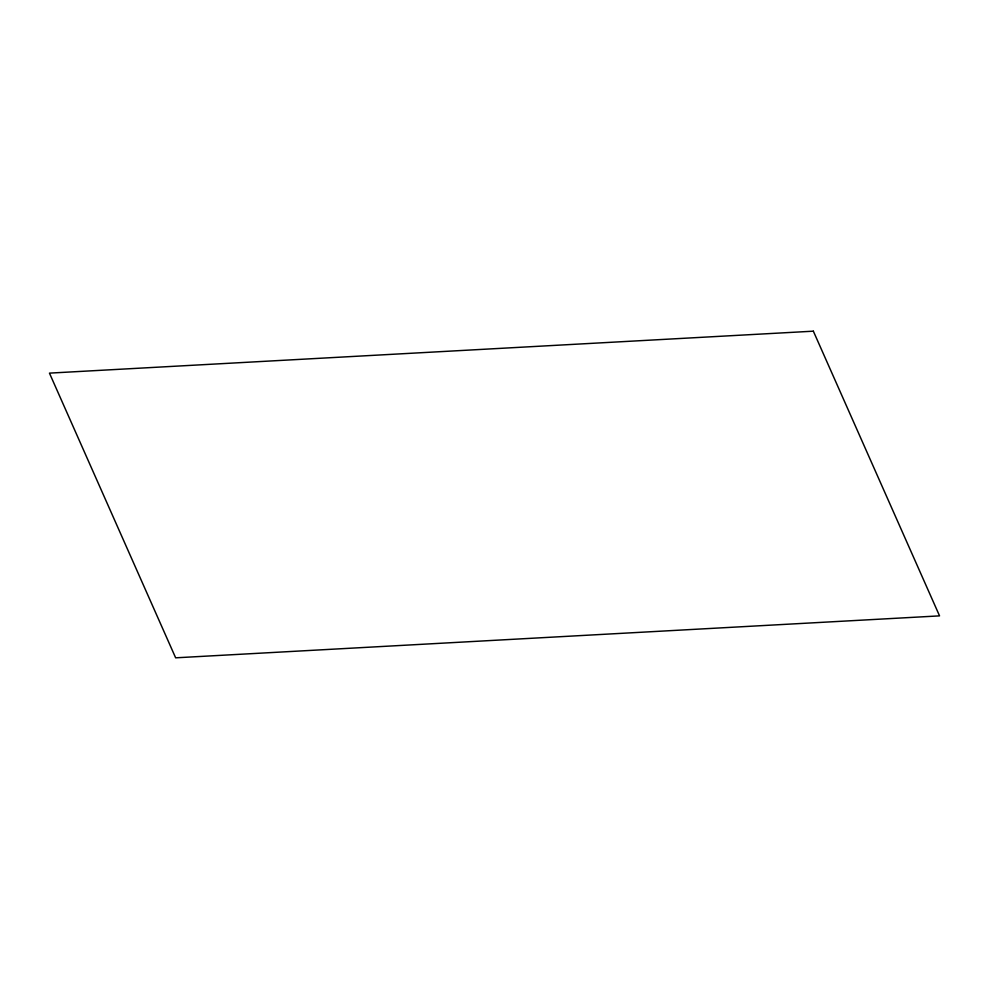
<?xml version="1.0" encoding="UTF-8"?>
<svg xmlns="http://www.w3.org/2000/svg" width="989" height="989" viewBox="0 0 989 989"><rect width="100%" height="100%" fill="white"/><g stroke="black" fill="none" stroke-linecap="round" stroke-linejoin="round"><path stroke-width="1.48" d="M813.354 331.179L49.45 373.125L175.646 657.821L939.55 615.875L813.354 331.179"/></g></svg>
